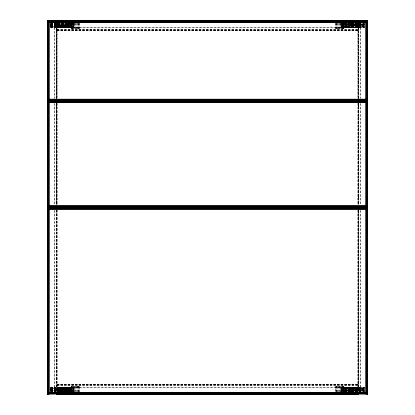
<?xml version="1.0" encoding="UTF-8"?>
<svg xmlns="http://www.w3.org/2000/svg" width="415" height="415" viewBox="0 0 415 415"><rect width="100%" height="100%" fill="white"/><g stroke="black" fill="none" stroke-linecap="round" stroke-linejoin="round"><path stroke-width="0.31" stroke-dasharray="2.08 1.56" d="M56.539 210.099L56.58 391.651M56.539 204.911L56.507 102.956M56.58 23.349L56.565 98.568L56.507 23.344M56.616 103.117L56.575 204.917L56.523 103.102M56.622 98.578L56.648 23.365L56.653 98.573M358.42 391.651L358.425 210.083M71.935 23.214L71.935 28.754L71.722 26.218L57.031 26.518L71.562 26.814L71.297 27.447L71.608 28.754L71.562 26.814L57.031 27.063L71.38 27.271L71.37 28.754L71.862 23.152M340.891 388.482L364.37 388.482L343.438 388.186L343.703 387.553L343.392 386.246L343.438 388.186L357.969 387.937L343.62 387.729L343.63 386.246L343.138 391.848M343.065 391.786L343.065 386.246L343.278 390.11L357.969 389.446L343.226 389.114L343.392 386.246L343.579 387.833L357.969 387.937L343.703 387.553L343.827 386.246L335.823 386.246L335.823 391.786M71.639 391.698L71.935 386.246L71.935 391.786M343.065 23.214L343.065 28.754L343.361 23.302M343.827 387.314L357.969 387.314L343.817 387.33L343.781 386.246L343.796 387.371L357.969 387.34L343.827 387.314L343.781 386.246L343.755 387.449L357.969 387.418L343.812 387.34L343.827 386.246L343.77 387.418L357.969 387.548L343.755 387.449L343.827 386.246L343.703 387.553L357.969 387.719L343.579 387.833M71.577 23.11L71.935 28.754L71.774 25.886L57.031 25.554L71.722 24.89L71.816 23.116M343.423 391.89L343.278 390.11L357.969 389.784M71.862 391.848L71.219 386.246L79.177 386.246L79.177 391.786M335.823 23.214L335.823 28.754L343.827 28.754L343.138 23.152M50.63 388.129L71.562 388.186L71.608 386.246L71.297 387.553L71.562 388.186L50.63 388.502L74.109 388.482M364.37 26.871L343.438 26.814L343.392 28.754L343.703 27.447L343.438 26.814L357.969 26.518L343.278 26.218L343.065 28.754L343.226 25.886L357.969 25.554L343.278 24.89L343.184 23.116M71.676 391.885L71.722 390.11L57.031 389.446L71.722 388.782L71.935 386.246L71.774 389.114L57.031 389.446L71.774 389.784L71.842 391.698M357.969 25.216L343.278 24.89L343.324 23.116M71.774 389.114L71.608 386.246L71.422 387.833L57.031 387.937L71.297 387.553L71.219 386.246L71.38 387.729L57.031 387.937L71.562 388.186M343.579 27.167L357.969 27.063L343.62 27.271L343.392 28.754L343.278 26.218L357.969 25.886L343.226 25.886L343.392 28.754L343.579 27.167L357.969 27.281L343.703 27.447L343.781 28.754L343.703 27.447L357.969 27.063L343.438 26.814M71.38 27.271L71.608 28.754L71.722 26.218L57.031 25.554L71.774 25.216L71.842 23.302M71.702 391.698L71.774 389.784M364.37 26.633L343.35 26.529L357.969 26.809L343.532 27.058L343.392 28.754L343.35 26.529L357.969 26.212L343.278 26.218L357.969 25.554L343.226 25.216L343.298 23.302M343.158 391.698L343.226 389.784L357.969 389.446L343.278 388.782L343.065 386.246L343.226 389.114M71.297 387.553L71.37 386.246L71.245 387.449L57.031 387.418L71.204 387.371L71.219 386.246L71.297 387.553L57.031 387.719L71.422 387.833M343.63 28.754L343.703 27.447L357.969 27.452L343.755 27.551L343.781 28.754L343.796 27.629L357.969 27.582L343.755 27.551L343.63 28.754L343.62 27.271M343.184 391.885L343.278 390.11L357.969 390.105L343.35 390.427L343.361 391.698M71.38 387.729L71.608 386.246L71.722 388.782L57.031 389.114M357.969 24.895L343.35 24.573L343.827 23.416L357.969 23.65M71.577 391.89L71.562 390.707L57.031 390.956L71.297 391.345L57.031 391.558L71.172 391.584L71.65 390.427L57.031 390.105L71.722 390.11L71.816 391.885M79.177 23.214L79.177 28.754L71.172 28.754L71.245 27.551L57.031 27.452L71.297 27.447L71.37 28.754M50.63 24.236L71.562 24.293L57.031 24.044L71.297 23.655L71.562 24.293L57.031 24.584L71.722 24.89L71.676 23.116M357.969 390.416L343.35 390.427L357.969 390.702L343.438 390.707L357.969 390.956L343.703 391.345L343.438 390.707L357.969 390.416L343.278 390.11L343.324 391.885M57.031 24.895L71.65 24.573L71.639 23.302M57.031 25.216L71.722 24.89M57.031 388.788L71.65 388.471L71.608 386.246L71.468 387.942L57.031 388.191L71.65 388.471L50.63 388.367M343.278 24.89L357.969 24.584L343.438 24.293L343.423 23.11M57.031 390.416L71.65 390.427L57.031 390.702L71.562 390.707L57.031 390.416L71.722 390.11L57.031 389.784M357.969 388.482L343.278 388.782L343.392 386.246L343.62 387.729M343.35 24.573L357.969 24.298L343.532 24.044M71.468 24.044L57.031 24.298L71.65 24.573M343.812 23.442L357.969 23.52L343.703 23.655L357.969 24.044L343.438 24.293L364.37 24.22M343.532 390.956L357.969 390.702M57.031 24.044L71.38 23.831L57.031 23.826L71.297 23.655L71.172 23.416L57.031 23.65M357.969 390.956L343.62 391.169L357.969 391.174L343.703 391.345L343.827 391.584L357.969 391.558L343.812 391.558M343.77 27.582L357.969 27.452M71.23 387.418L57.031 387.548L71.245 387.449L71.219 386.246L71.188 387.34L57.031 387.418M71.422 27.167L57.031 27.281L71.297 27.447L71.219 28.754L71.297 27.447L57.031 27.063L71.422 27.167L71.608 28.754L71.774 25.886L57.031 25.886L71.722 26.218L57.031 26.212L71.65 26.529L71.608 28.754L71.468 27.058L57.031 26.809L71.65 26.529L50.63 26.633M71.188 23.442L57.031 23.52L71.297 23.655M343.796 27.629L357.969 27.66L343.827 27.686L343.827 28.754L343.812 27.66L357.969 27.582M57.031 27.582L71.245 27.551L71.219 28.754L71.188 27.66L57.031 27.582L71.204 27.629L71.219 28.754L71.23 27.582L57.031 27.452M57.031 27.66L71.204 27.629M71.183 387.33L71.172 386.246L71.188 387.34L57.031 387.314L71.204 387.371M50.63 23.442L74.109 23.442M340.891 23.442L364.37 23.442M50.63 23.52L74.109 23.52M340.891 23.52L364.37 23.52M50.63 23.65L74.109 23.65M340.891 23.65L364.37 23.65M50.63 23.826L74.109 23.826M340.891 23.826L364.37 23.826M50.63 24.044L74.109 24.044M340.891 24.044L364.37 24.044M50.63 24.298L74.109 24.298M340.891 24.298L364.37 24.298M50.63 24.366L57.031 24.366M357.969 24.366L364.37 24.366M50.63 24.475L57.031 24.475M357.969 24.475L364.37 24.475M50.63 24.584L74.109 24.584M340.891 24.584L364.37 24.584M50.63 24.61L57.031 24.61M357.969 24.61L364.37 24.61M50.63 24.77L57.031 24.77M357.969 24.77L364.37 24.77M50.63 24.895L74.109 24.895M340.891 24.895L364.37 24.895M50.63 24.947L57.031 24.947M357.969 24.947L364.37 24.947M50.63 25.139L57.031 25.139M357.969 25.139L364.37 25.139M50.63 25.216L74.109 25.216M340.891 25.216L364.37 25.216M50.63 25.341L57.031 25.341M357.969 25.341L364.37 25.341M50.63 25.554L74.109 25.554M340.891 25.554L364.37 25.554M50.63 25.761L57.031 25.761M357.969 25.761L364.37 25.761M50.63 25.886L74.109 25.886M340.891 25.886L364.37 25.963M50.63 26.155L74.109 26.212M340.891 26.212L364.37 26.212M50.63 26.337L57.031 26.337M357.969 26.337L364.37 26.337M50.63 26.518L74.109 26.518M340.891 26.518L364.37 26.518M50.63 26.742L57.031 26.742M357.969 26.742L364.37 26.742M74.109 26.809L50.63 26.819L71.562 26.814M340.891 26.809L364.37 26.809M50.63 27.063L74.109 27.063M340.891 27.063L364.37 27.063M50.63 27.281L74.109 27.281M340.891 27.281L364.37 27.281M50.63 27.452L74.109 27.452M340.891 27.452L364.37 27.452M50.63 27.582L364.37 27.582M343.827 27.686L357.969 27.66L343.817 27.67L343.827 28.754M57.031 29.823L357.969 29.823M57.031 29.896L357.969 29.896M57.031 29.968L357.969 29.968M57.031 30.036L357.969 30.103M57.031 30.16L357.969 30.16M57.031 30.212L357.969 30.259M57.031 30.352L357.969 30.347M57.031 384.653L357.969 384.653M57.031 384.741L357.969 384.741M57.031 384.84L357.969 384.788M57.031 384.897L357.969 384.897M57.031 384.964L357.969 384.964M57.031 385.104L357.969 385.104M57.031 385.177L357.969 385.177M50.63 387.418L364.37 387.418M50.63 387.548L74.109 387.548M340.891 387.548L364.37 387.548M50.63 387.719L74.109 387.719M340.891 387.719L364.37 387.719M50.63 387.937L74.109 387.937M340.891 387.937L364.37 387.937M343.438 388.186L364.37 388.129L340.891 388.191M50.63 388.191L74.109 388.191M50.63 388.258L57.031 388.258M357.969 388.258L364.37 388.258M364.37 388.367L343.35 388.471L343.392 386.246L343.532 387.942L357.969 388.191L343.35 388.471L357.969 388.788M50.63 388.663L71.722 388.782L57.031 388.482M364.37 388.663L343.278 388.782L357.969 389.114M50.63 388.788L74.109 388.788M340.891 388.788L364.37 388.788M50.63 388.845L57.031 388.845M357.969 388.845L364.37 388.845M50.63 389.037L57.031 389.037M357.969 389.037L364.37 389.037M50.63 389.114L74.109 389.114M340.891 389.114L364.37 389.114M50.63 389.239L57.031 389.239M357.969 389.239L364.37 389.239M50.63 389.446L74.109 389.446M340.891 389.446L364.37 389.446M50.63 389.659L57.031 389.659M357.969 389.659L364.37 389.659M50.63 389.784L74.109 389.784M340.891 389.784L364.37 389.784M50.63 389.861L57.031 389.861M357.969 389.861L364.37 389.861M50.63 390.053L74.109 390.105M340.891 390.105L364.37 390.105M50.63 390.23L57.031 390.23M357.969 390.23L364.37 390.23M50.63 390.416L74.109 390.416M340.891 390.416L364.37 390.391M50.63 390.525L57.031 390.525M357.969 390.525L364.37 390.525M50.63 390.634L57.031 390.634M357.969 390.634L364.37 390.634M74.109 390.702L50.63 390.717L57.031 390.764M340.891 390.702L364.37 390.702M357.969 390.764L364.37 390.764M50.63 390.956L74.109 390.956M340.891 390.956L364.37 390.956M50.63 391.174L74.109 391.174M340.891 391.174L364.37 391.174M50.63 391.35L74.109 391.35M340.891 391.35L364.37 391.35M50.63 391.48L74.109 391.48M340.891 391.48L364.37 391.48M50.63 391.558L74.109 391.584L74.109 387.314M340.891 391.558L364.37 391.558M343.796 387.371L357.969 387.418M71.188 391.558L57.031 391.48L71.297 391.345L57.031 391.174L71.38 391.169L57.031 390.956M343.703 23.655L357.969 24.044M57.031 390.702L71.468 390.956M343.63 386.246L343.703 387.553M343.158 23.302L343.226 25.216M343.226 389.784L343.298 391.698M71.702 23.302L71.774 25.216M358.42 23.349L358.503 98.563M358.498 391.656L358.503 210.094M358.378 98.578L358.353 23.365L358.347 98.573M358.384 103.117L358.425 204.917M364.37 23.416L364.37 27.686L50.63 27.66L50.63 23.416M364.37 391.584L364.37 387.314L50.63 387.314L50.63 391.584M360.77 27.686L360.77 98.314M360.77 103.501L360.77 204.585M360.77 210.415L360.77 387.314M360.635 27.686L360.635 98.314M360.635 103.501L360.635 204.585M360.635 210.415L360.635 387.314M358.493 102.956L358.503 204.906M358.347 103.112L358.347 204.906M358.347 210.094L358.347 391.636M358.28 23.39L358.28 98.588M358.28 103.128L358.28 204.906M358.28 210.094L358.28 391.61M358.218 23.422L358.218 98.609M358.218 103.148L358.218 204.906M358.218 210.094L358.218 391.578M358.155 23.463L358.104 98.661M358.155 103.169L358.104 204.906M358.104 210.094L358.155 391.537M357.995 23.053L358.021 98.734M358.057 103.231L358.021 204.911M358.021 210.089L357.995 391.947M357.969 21.891L357.969 98.314M357.974 103.485L357.969 204.585M357.969 210.415L357.969 391.885M342.655 23.214L342.655 28.754M342.655 386.246L342.655 391.786M342.178 23.214L342.178 28.754M342.178 386.246L342.178 391.786M341.644 23.214L341.644 28.754M341.644 386.246L341.644 391.786M341.063 23.214L341.063 28.754M341.063 386.246L341.063 391.786M340.891 23.416L340.891 27.686M340.891 387.314L340.891 391.584M340.45 23.214L340.45 28.754M340.45 386.246L340.45 391.786M339.828 23.214L339.828 28.754M339.828 386.246L339.828 391.786M339.2 23.214L339.2 28.754M339.2 386.246L339.2 391.786M338.588 23.214L338.588 28.754M338.588 386.246L338.588 391.786M338.007 23.214L338.007 28.754M338.007 386.246L338.007 391.786M337.473 23.214L337.473 28.754M337.473 386.246L337.473 391.786M336.996 23.214L336.996 28.754M336.996 386.246L336.996 391.786M336.586 23.214L336.586 28.754M336.586 386.246L336.586 391.786M336.259 23.214L336.259 28.754M336.259 386.246L336.259 391.786M336.02 23.214L336.02 28.754M336.02 386.246L336.02 391.786M335.875 23.214L335.875 28.754M335.875 386.246L335.875 391.786M79.125 23.214L79.125 28.754M79.125 386.246L79.125 391.786M78.98 23.214L78.98 28.754M78.98 386.246L78.98 391.786M78.741 23.214L78.741 28.754M78.741 386.246L78.741 391.786M78.414 23.214L78.414 28.754M78.414 386.246L78.414 391.786M78.004 23.214L78.004 28.754M78.004 386.246L78.004 391.786M77.527 23.214L77.527 28.754M77.527 386.246L77.527 391.786M76.993 23.214L76.993 28.754M76.993 386.246L76.993 391.786M76.412 23.214L76.412 28.754M76.412 386.246L76.412 391.786M75.8 23.214L75.8 28.754M75.8 386.246L75.8 391.786M75.172 23.214L75.172 28.754M75.172 386.246L75.172 391.786M74.55 23.214L74.55 28.754M74.55 386.246L74.55 391.786M74.109 23.416L74.109 27.686M73.937 23.214L73.937 28.754M73.937 386.246L73.937 391.786M73.356 23.214L73.356 28.754M73.356 386.246L73.356 391.786M72.822 23.214L72.822 28.754M72.822 386.246L72.822 391.786M72.345 23.214L72.345 28.754M72.345 386.246L72.345 391.786M57.031 21.891L57.031 98.314M57.031 103.485L57.031 204.585M57.031 210.415L57.031 391.885M57.005 23.053L56.98 98.734M56.98 103.262L56.98 204.911M56.98 210.089L57.005 391.947M56.897 23.515L56.943 98.697M56.897 103.195L56.943 204.911M56.943 210.089L56.897 391.485M56.782 23.422L56.845 98.635M56.782 103.148L56.845 204.906M56.845 210.094L56.782 391.578M56.72 23.39L56.72 98.588M56.72 103.128L56.72 204.906M56.72 210.094L56.72 391.61M56.653 103.112L56.653 204.906M56.653 210.094L56.653 391.636M54.365 27.686L54.365 98.314M54.365 103.501L54.365 204.585M54.365 210.415L54.365 387.314M54.23 27.686L54.23 98.314M54.23 103.501L54.23 204.585M54.23 210.415L54.23 387.314M358.467 103.096L358.461 204.901L358.436 103.107M71.188 27.66L71.172 28.754L71.188 27.66"/><path stroke-width="0.62" d="M56.938 20.978L47.953 20.75L47.881 394.245L56.938 394.022M47.964 393.716L47.974 208.045L367.036 208.034L367.036 393.716L47.964 393.716L48.934 392.746L366.066 392.746L367.036 393.716L366.99 208.081L48.01 208.081M47.964 206.966L47.974 101.333L367.036 101.317L367.036 206.966L47.964 206.966L48.934 205.996L366.066 205.996L367.036 206.966L367.036 101.317L48.01 101.369L48.01 206.919L366.99 206.919M47.964 100.254L47.974 21.295L367.036 21.284L367.036 100.254L47.964 100.254L48.934 99.278L366.066 99.278L367.036 100.254L366.99 21.331L48.01 21.331M56.502 101.665L56.502 100.368M358.461 208.143L358.425 206.841M57.005 393.892L56.58 394.245M357.995 21.108L358.493 20.75L367.047 20.75L367.565 21.175L367.036 20.75L362.814 20.947M367.119 20.755L367.565 21.175L367.042 20.75L367.036 394.25L367.565 393.825L367.036 394.25L358.062 394.022M367.182 394.229L367.565 393.825L367.047 394.25L367.192 20.771L367.119 394.245M47.953 394.25L47.434 393.825L47.964 394.25L47.434 393.825L47.964 394.25L47.964 20.75L47.434 21.175L47.964 20.75L52.186 20.947M47.569 20.921C47.144 21.554 48.363 20.356 47.569 20.921L47.564 394.079M358.062 20.978L362.726 20.947M366.066 22.254L367.036 21.284L366.99 100.207L48.01 100.207L47.964 21.284L48.934 22.254L366.066 22.254L366.066 99.278M47.964 101.317L48.934 102.292L366.066 102.292L367.036 101.317M366.99 393.669L48.01 393.669L47.964 208.034L48.934 209.004L366.066 209.004L367.036 208.034M366.855 21.466L366.855 100.067L365.973 100.145L366.642 99.854L366.642 21.679L48.358 21.679L48.358 99.854L366.642 99.854L365.973 100.067M366.855 206.784L48.145 206.784L48.145 101.504L366.855 101.504L366.855 206.784L365.973 206.862L366.642 206.571L366.642 101.717L48.358 101.717L48.358 206.571L366.642 206.571L365.973 206.784M366.855 208.216L366.855 393.534L365.973 393.612L366.642 393.321L366.642 208.429L48.358 208.429L48.358 393.321L366.642 393.321L365.973 393.534M365.973 100.145L366.756 99.974L366.756 21.564L48.244 21.564L48.244 99.974L366.756 99.974M365.973 206.862L366.756 206.686L366.756 101.602L48.244 101.602L48.244 206.686L366.756 206.686M365.973 393.612L366.756 393.436L366.756 208.314L48.244 208.314L48.244 393.436L366.756 393.436M365.973 99.974L366.642 99.854M365.973 206.686L366.642 206.571M365.973 393.436L366.642 393.321M52.274 20.947L56.507 20.75L57.005 21.108M53.042 20.968L56.782 20.828M363.582 20.968L367.322 20.828M57.031 20.843L357.969 20.807M57.031 20.89L357.969 20.89M57.031 21.004L357.969 21.004M57.031 21.066L357.969 21.066M57.031 21.139L357.969 21.212M49.027 22.353L365.973 22.353M49.027 99.185L365.973 99.185M49.027 102.386L365.973 102.386M49.027 205.897L365.973 205.897M49.027 209.103L365.973 209.103M49.027 392.647L365.973 392.647M366.855 393.534L48.145 393.534L48.145 208.216M57.031 393.788L357.969 393.788M57.031 393.934L357.969 393.861M57.031 393.996L357.969 393.996M57.031 394.058L357.969 394.058M57.031 394.157L357.969 394.193M358.218 20.828L361.958 20.968M51.419 20.968L47.678 20.828L47.678 394.172M358.42 394.245L357.995 393.892M367.519 21.041L367.519 393.96M367.436 20.921L367.436 394.079M367.379 20.869L367.379 394.131M367.259 20.797L367.259 394.203M366.933 101.426L366.933 206.862M366.933 393.612L366.933 208.138L48.067 208.138L48.067 393.612M366.066 102.292L366.066 205.996M366.066 209.004L366.066 392.746M365.973 21.284L365.973 100.254M365.973 101.317L365.973 206.966M365.973 208.034L365.973 393.716M358.503 206.852L358.503 208.148M358.347 206.852L358.347 208.148M358.28 206.852L358.28 208.148M358.218 99.906L358.218 101.203M358.218 206.852L358.218 208.148M358.155 99.932L358.104 101.255M358.155 206.852L358.155 208.148M358.057 99.989L357.995 101.499M358.057 206.852L358.057 208.148M357.969 21.284L357.969 20.755L57.031 20.75L57.031 21.284M357.969 100.243L357.969 101.556M357.969 393.716L357.969 394.245L57.031 394.245L57.031 393.716M57.031 100.243L57.031 101.556M56.98 100.025L57.026 101.54M56.98 206.852L56.98 208.148M56.897 99.958L56.943 101.286M56.897 206.852L56.897 208.148M56.782 99.906L56.845 101.224M56.782 206.852L56.782 208.148M56.72 206.852L56.72 208.148M56.653 206.852L56.653 208.148M49.027 21.284L49.027 100.254M49.027 101.317L49.027 206.966M49.027 208.034L49.027 393.716M48.934 22.254L48.934 99.278M48.934 102.292L48.934 205.996M48.934 209.004L48.934 392.746M48.145 21.466L48.145 100.067M48.067 101.426L48.067 206.862M47.808 20.771L47.808 394.229M47.741 20.797L47.741 394.203M47.523 20.978L47.523 394.022M47.429 21.175L47.429 393.825M56.539 206.857L56.539 208.154L56.575 206.862M366.933 21.388L48.067 21.388L48.067 100.145L366.933 100.145L366.933 21.388M366.512 21.808L48.488 21.808L48.488 99.725L366.512 99.725L366.512 21.808M366.372 21.948L48.628 21.948L48.628 99.584L366.372 99.584L366.372 21.948M366.222 22.099L48.778 22.099L48.778 99.434L366.222 99.434L366.222 22.099M366.512 101.846L48.488 101.846L48.488 206.442L366.512 206.442L366.512 101.846M366.372 101.986L48.628 101.986L48.628 206.302L366.372 206.302L366.372 101.986M366.222 102.137L48.778 102.137L48.778 206.151L366.222 206.151L366.222 102.137M366.512 208.558L48.488 208.558L48.488 393.192L366.512 393.192L366.512 208.558M366.372 208.698L48.628 208.698L48.628 393.052L366.372 393.052L366.372 208.698M366.222 208.849L48.778 208.849L48.778 392.901L366.222 392.901L366.222 208.849"/></g></svg>
